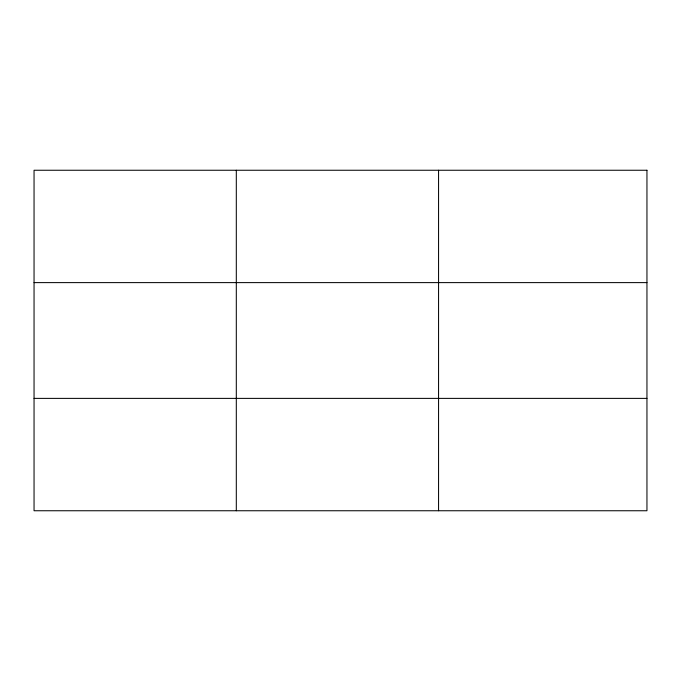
<?xml version="1.0" encoding="UTF-8"?>
<svg xmlns="http://www.w3.org/2000/svg" width="681" height="681" viewBox="0 0 681 681"><rect width="100%" height="100%" fill="white"/><g stroke="black" fill="none" stroke-linecap="round" stroke-linejoin="round"><path stroke-width="1.02" d="M236.307 510.75L236.307 170.25M438.564 510.75L438.564 170.25M34.05 282.615L646.95 282.615M34.05 398.385L646.95 398.385M646.95 170.25L34.05 170.25L34.05 510.75L646.95 510.75L646.95 170.25"/></g></svg>
